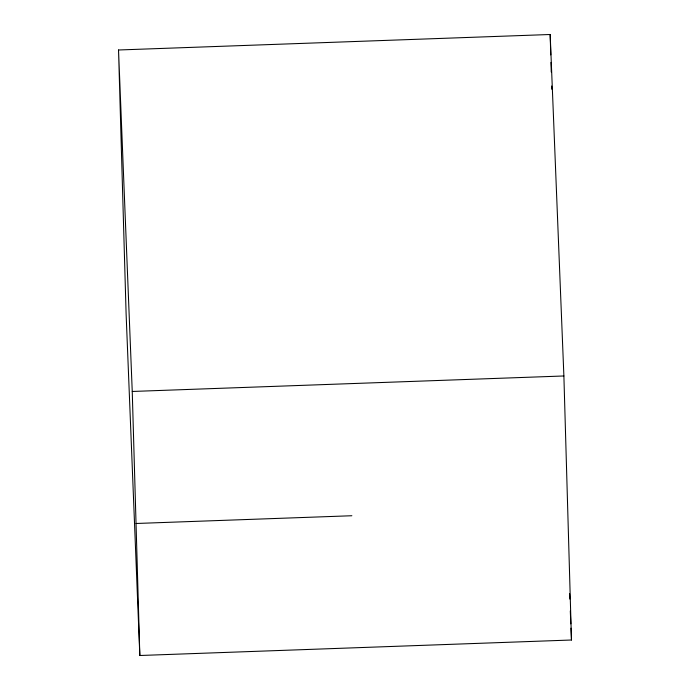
<?xml version="1.0" encoding="UTF-8"?>
<svg xmlns="http://www.w3.org/2000/svg" width="690" height="690" viewBox="0 0 690 690"><rect width="100%" height="100%" fill="white"/><g stroke="black" fill="none" stroke-linecap="round" stroke-linejoin="round"><path stroke-width="1.03" d="M118.525 49.991L550.172 34.5L563.885 375.972L571.475 640.01L139.829 655.5L126.115 314.028L118.525 49.991L132.247 391.463L139.829 655.5M132.247 391.463L563.885 375.972M136.034 523.486L351.857 515.741M569.612 593.693L569.828 599.075M570.302 610.926L570.82 623.855M570.992 628.159L571.475 640.01M550.172 34.5L550.758 54.89M550.974 62.402L551.25 72.062M551.646 86.017L551.741 89.243"/></g></svg>
